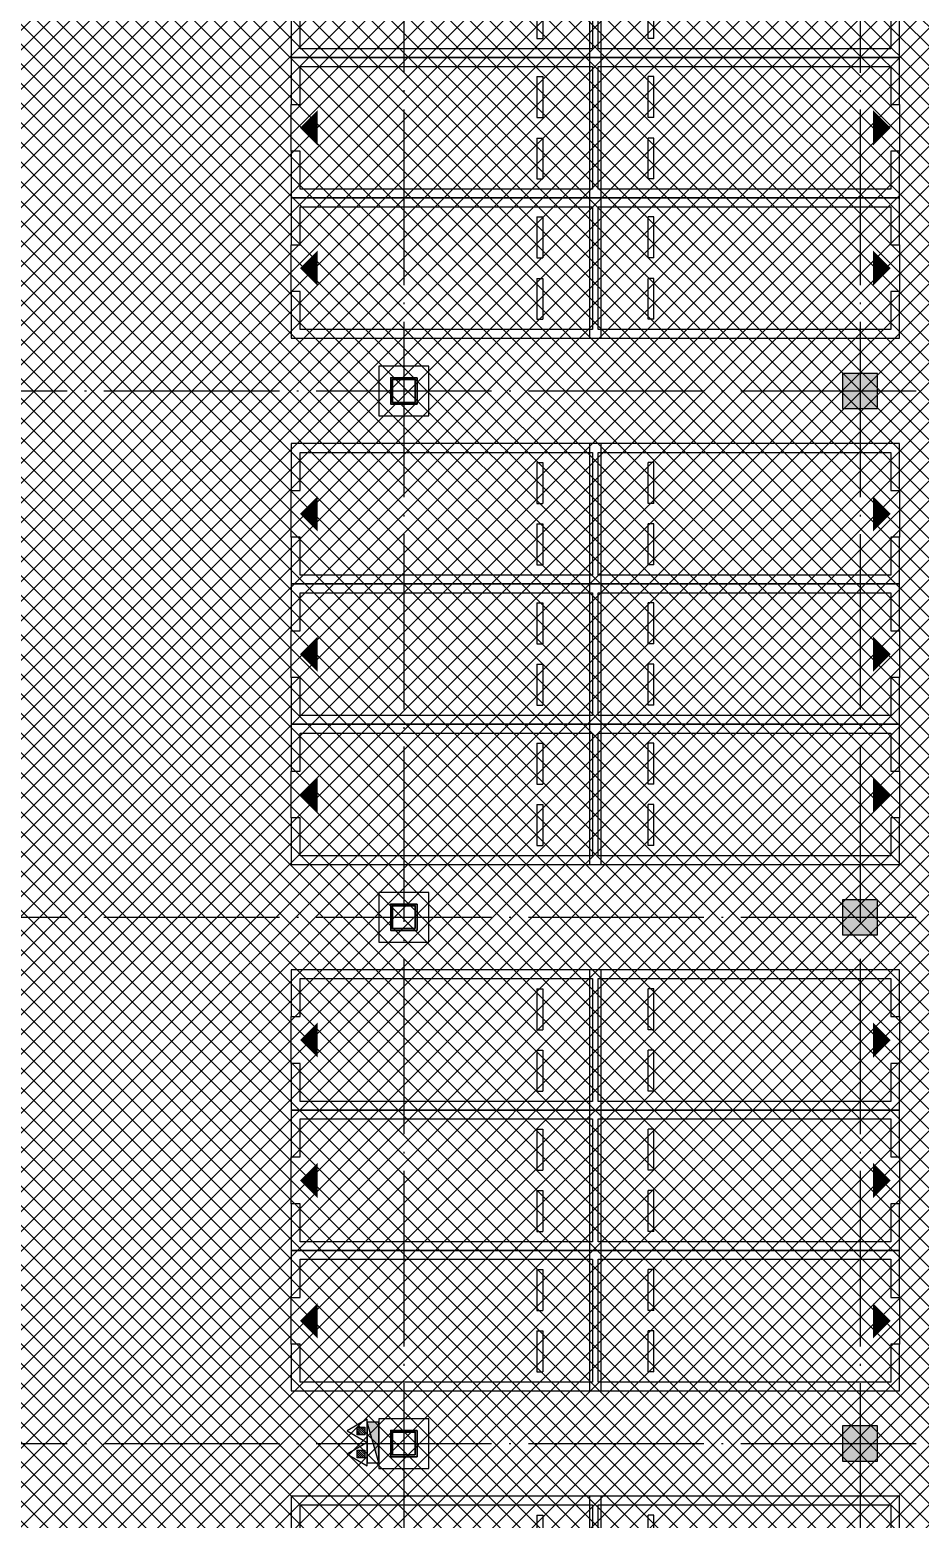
# Model space of a CAD drawing. Extents: x -473190 to 2138458, y -81875 to 2633646.
# Drawn here: x 524941 to 540167, y 96898 to 122368 of the extents above; entities that cross this region are included whole.
import ezdxf

# ---------------------------------------------------------------- set-up
doc = ezdxf.new("R2010")
doc.units = 0
doc.header["$LTSCALE"] = 1000
doc.linetypes.add('DOTE', pattern=[2.42, 2, -0.2, 0.02, -0.2])
for name, color, linetype in [('00-停车位', 67, 'Continuous'), ('A-COLUMN', 2, 'Continuous'), ('DOTE', 1, 'DOTE'), ('PUB_HATCH', 8, 'Continuous'), ('RF-QT', 30, 'Continuous'), ('W-EQUIP_消火栓', 7, 'Continuous'), ('W-EQUIP_灭火器', 7, 'Continuous')]:
    doc.layers.add(name, color=color, linetype=linetype)
doc.layers.add('钢柱', color=51, linetype='Continuous', lineweight=35)

# ---------------------------------------------------------------- blocks, each defined once
blk = doc.blocks.new('车位2400x5300')
at = {"layer": '00-停车位', "color": 251}
for p, q in [((-875, -1000), (-175, -1000)), ((-875, -1100), (-875, -1000)), ((-175, -1100), (-175, -1000)), ((175, -1000), (875, -1000)), ((175, -1100), (175, -1000)), ((875, -1100), (875, -1000)), ((-875, -1100), (-175, -1100)), ((175, -1100), (875, -1100)), ((400, -5300), (-400, -5300))]:
    blk.add_line(p, q, dxfattribs=at)
blk.add_lwpolyline([(400, -5150), (400, -5300), (1200, -5300), (1200, 0), (-1200, 0), (-1200, -5300), (-400, -5300), (-400, -5150), (-1050, -5150), (-1050, -150), (1050, -150), (1050, -5150), (400, -5150)], dxfattribs=at)
blk.add_lwpolyline([(0, -5150, 0, 600, 0), (0, -4850, 600, 600, 0)], format="xyseb", dxfattribs=at)
blk = doc.blocks.new('A$C00330F2E')
at = {"layer": 'A-COLUMN'}
for p, q in [((58875, -35900), (58025, -35900)), ((58025, -35900), (58025, -36750)), ((58875, -36750), (58875, -35900)), ((58025, -36750), (58875, -36750)), ((58875, -44900), (58025, -44900)), ((58025, -44900), (58025, -45750)), ((58875, -45750), (58875, -44900)), ((58025, -45750), (58875, -45750)), ((58875, -53900), (58025, -53900)), ((58025, -53900), (58025, -54750)), ((58875, -54750), (58875, -53900)), ((58025, -54750), (58875, -54750))]:
    blk.add_line(p, q, dxfattribs=at)
at = {"layer": '钢柱', "color": 4, "lineweight": 35}
for points in [[(58675, -36100), (58225, -36100), (58225, -36550), (58675, -36550)], [(58645, -36520), (58255, -36520), (58255, -36130), (58645, -36130)], [(58675, -45100), (58225, -45100), (58225, -45550), (58675, -45550)], [(58645, -45520), (58255, -45520), (58255, -45130), (58645, -45130)], [(58675, -54100), (58225, -54100), (58225, -54550), (58675, -54550)], [(58645, -54520), (58255, -54520), (58255, -54130), (58645, -54130)]]:
    blk.add_lwpolyline(points, close=True, dxfattribs=at)
blk = doc.blocks.new('A$C4F5A101F')
at = {"layer": 'DOTE', "color": 16, "linetype": 'DOTE', "ltscale": 1.5}
for p, q in [((-198339.7, 16373.7), (-198339.7, -213765.2)), ((-297848.4, -39257.4), (-173939.7, -39257.4)), ((-297848.4, -48257.4), (-173939.7, -48257.4)), ((-297848.4, -57257.4), (-173939.7, -57257.4))]:
    blk.add_line(p, q, dxfattribs=at)
at = {"layer": 'DOTE', "color": 127, "linetype": 'DOTE', "ltscale": 1.5}
blk.add_line((-190539.7, 16373.7), (-190539.7, -213765.2), dxfattribs=at)
blk = doc.blocks.new('$TwtSys$00000434')
for p, q in [((-0.5, 0.5), (-0.5, -0.5)), ((-0.5, -0.5), (0.5, 0.5)), ((0.5, 0.5), (-0.5, 0.5)), ((0.5, -0.5), (0.5, 0.5)), ((-0.5, -0.5), (0.5, -0.5))]:
    blk.add_line(p, q)
blk.add_solid([(0.5, -0.5), (0.5, 0.5), (-0.5, -0.5)])
blk = doc.blocks.new('$TwtSys$00000546')
h = blk.add_hatch()
h.set_pattern_fill('ANSI31', color=256, scale=200, style=0)
h.set_pattern_definition([(45, (-38543.802, -6670.83), (-17.67767, 17.67767), [])])
h.paths.add_polyline_path([(-65, 174), (65, 174), (65, 44), (-65, 44)])
for points in [[(0, 344), (-198, 0), (198, 0)], [(-65, 174), (65, 174), (65, 44), (-65, 44)]]:
    blk.add_lwpolyline(points, close=True)
blk = doc.blocks.new('ADFASDF')
h = blk.add_hatch()
h.set_pattern_fill('ANSI37', color=8, scale=150)
h.set_pattern_definition([(45, (0, 0), (-168.3798, 168.3798), []), (135, (0, 0), (-168.3798, -168.3798), [])])
h.paths.add_polyline_path([(521397, 239186), (521397, 224886), (539697, 224886), (539697, 169261), (524947, 169261), (524947, 171211), (527822, 171211), (527922, 176611), (501318, 176611), (501125, 109884), (530547, 109887), (530547, 107449), (538188, 100503), (536147, 98236), (540086, 94690), (517812, 69953), (517812, 59790), (482108, 20136), (405247, 20136), (405247, 26086), (391997, 40436), (391997, 64736), (399997, 64738), (399997, 239186), (409022, 239186)])
blk = doc.blocks.new('_FZH')
blk.add_lwpolyline([(-0.5, -0.5), (0.5, -0.5), (0.5, 0.5), (-0.5, 0.5)], close=True)
at = {"layer": 'PUB_HATCH'}
blk.add_solid([(-0.5, -0.5), (0.5, -0.5), (-0.5, 0.5), (0.5, 0.5)], dxfattribs=at)

msp = doc.modelspace()

# ---------------------------------------------------------------- block references
for name, p in [('ADFASDF', (49490, -74243.9)), ('A$C00330F2E', (472887.2, 152517.4)), ('A$C00330F2E', (472887.2, 152517.4))]:
    msp.add_blockref(name, p)
at = {"layer": '00-停车位'}
for p, rotation in [((534712.2, 123092.4), 270), ((534512.2, 123092.4), 90), ((534712.2, 120692.4), 270), ((534512.2, 120692.4), 90), ((534712.2, 118292.4), 270), ((534512.2, 118292.4), 90), ((534712.2, 114092.4), 270), ((534512.2, 114092.4), 90), ((534712.2, 111692.4), 270), ((534512.2, 111692.4), 90), ((534712.2, 109292.4), 270), ((534512.2, 109292.4), 90), ((534712.2, 105092.4), 270), ((534512.2, 105092.4), 90), ((534712.2, 102692.4), 270), ((534512.2, 102692.4), 90), ((534712.2, 100292.4), 270), ((534512.2, 100292.4), 90), ((534712.2, 96092.4), 270), ((534512.2, 96092.4), 90)]:
    msp.add_blockref('车位2400x5300', p, dxfattribs=dict(at, rotation=rotation))
at = {"layer": 'A-COLUMN', "xscale": 600, "yscale": 600, "zscale": 600, "rotation": 90}
for p in [(539137.2, 116192.4), (539137.2, 107192.4), (539137.2, 98192.4)]:
    msp.add_blockref('_FZH', p, dxfattribs=at)
at = {"layer": 'RF-QT'}
msp.add_blockref('A$C4F5A101F', (729676.9, 155449.8), dxfattribs=at)
at = {"layer": 'W-EQUIP_消火栓', "xscale": 700, "yscale": 200, "zscale": 700, "rotation": 90}
msp.add_blockref('$TwtSys$00000434', (530812.2, 98210.2), dxfattribs=at)
at = {"layer": 'W-EQUIP_灭火器', "rotation": 90}
for p in [(530712.2, 98408.6), (530712.2, 98011.9)]:
    msp.add_blockref('$TwtSys$00000546', p, dxfattribs=at)

doc.saveas('drawing.dxf')
